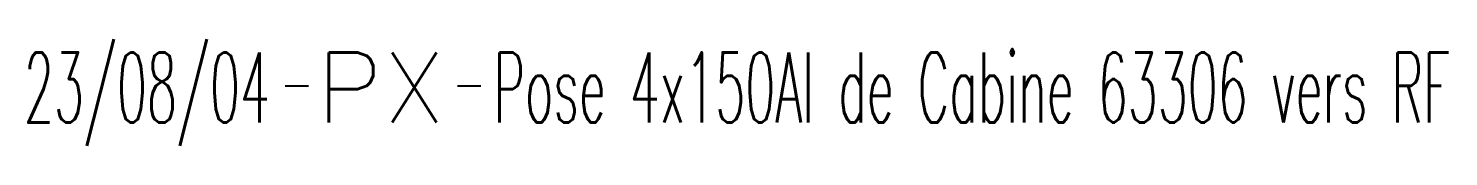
# Model space of a CAD drawing. Header units: millimetres. Extents: x 79134 to 80000, y 145000 to 146008.
# Drawn here: x 79717.24 to 79747.68, y 145622.71 to 145625 of the extents above; entities that cross this region are included whole.
import ezdxf
from ezdxf.enums import TextEntityAlignment as Align

# ---------------------------------------------------------------- set-up
doc = ezdxf.new("R2010")
doc.units = ezdxf.units.MM
doc.layers.get('0').update_dxf_attribs({"linetype": 'CONTINUOUS'})
doc.layers.add('B_110', color=1, linetype='CONTINUOUS')
doc.styles.get("Standard").update_dxf_attribs({"font": 'romans.shx', "width": 0.85})

# ---------------------------------------------------------------- blocks, each defined once
blk = doc.blocks.new('GIS_MODF')
at = {"color": 0, "linetype": 'Continuous', "flags": 128}
for points in [[(-2.176, -0.014), (-1.676, -0.014)], [(1.519, -0.014), (2.019, -0.014)]]:
    blk.add_lwpolyline(points, dxfattribs=at)
at = {"color": 0, "linetype": 'Continuous', "width": 0.5}
blk.add_attdef('DATE', text='', height=1.5, dxfattribs=at).set_placement((-2.502, -0.798), align=Align.RIGHT)
at = {"color": 0, "linetype": 'Continuous', "width": 1.771291}
blk.add_attdef('USER', text='', height=1.5, dxfattribs=at).set_placement((-1.507, -0.798), (1.276, -0.798), align=Align.FIT)
at = {"color": 0, "linetype": 'Continuous', "width": 0.5}
blk.add_attdef('DESC', (2.289, -0.798), '', height=1.5, dxfattribs=at)

msp = doc.modelspace()

# ---------------------------------------------------------------- block references
at = {"layer": 'B_110', "linetype": 'Continuous'}
ref = msp.add_blockref('GIS_MODF', (79724.913, 145624.011), dxfattribs=at)
ref.add_attrib('DATE', '23/08/04', dxfattribs={"layer": '0', "color": 0, "linetype": 'Continuous', "height": 1.5, "width": 0.5}).set_placement((79722.411, 145623.213), align=Align.RIGHT)
ref.add_attrib('USER', 'PX', dxfattribs={"layer": '0', "color": 0, "linetype": 'Continuous', "height": 1.5, "width": 1.025485}).set_placement((79723.406, 145623.213), (79726.189, 145623.213), align=Align.FIT)
ref.add_attrib('DESC', 'Pose 4x150Al de Cabine 63306 vers RF', (79727.202, 145623.213), dxfattribs={"layer": '0', "color": 0, "linetype": 'Continuous', "height": 1.5, "width": 0.5})

doc.saveas('drawing.dxf')
